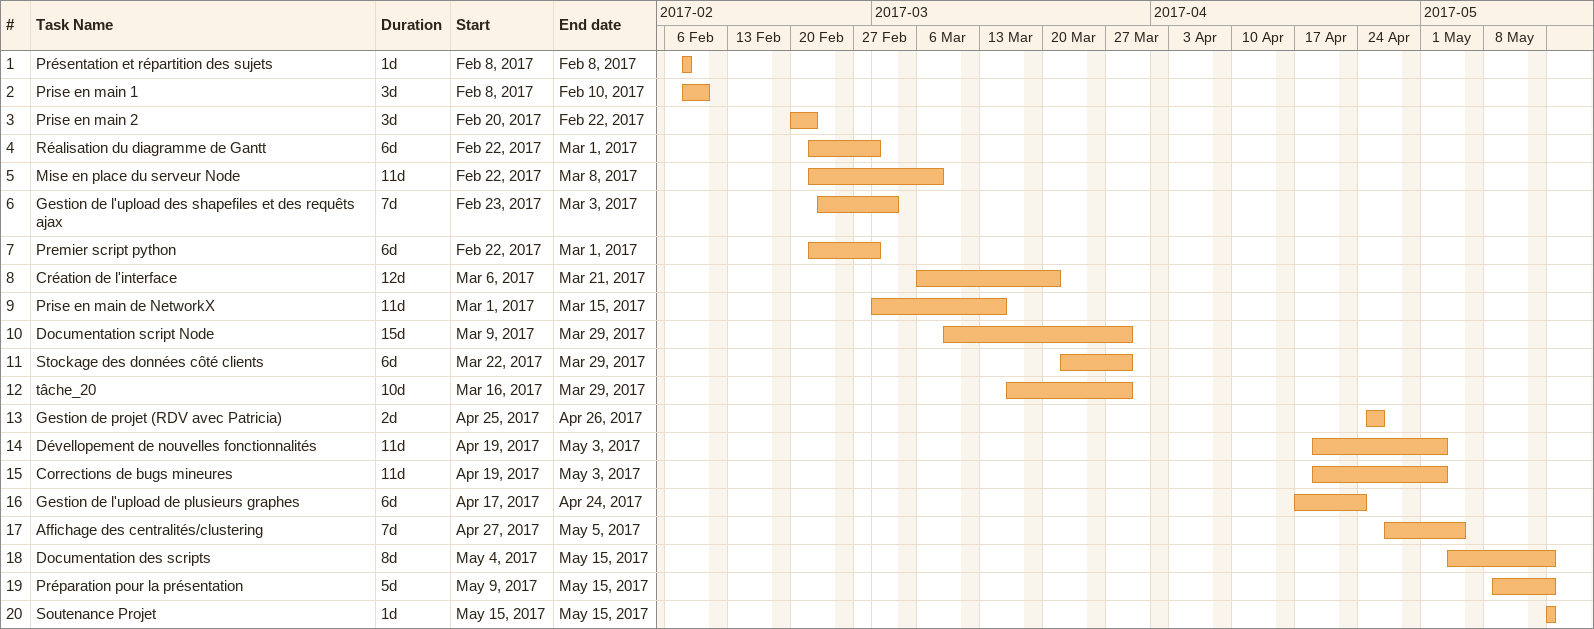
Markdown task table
| ID | Task | Duration | Start | Finish |
|---|---|---|---|---|
| 1 | Présentation et répartition des sujets | 1d | 2017-02-08 | 2017-02-08 |
| 2 | Prise en main 1 | 3d | 2017-02-08 | 2017-02-10 |
| 3 | Prise en main 2 | 3d | 2017-02-20 | 2017-02-22 |
| 4 | Réalisation du diagramme de Gantt | 6d | 2017-02-22 | 2017-03-01 |
| 5 | Mise en place du serveur Node | 11d | 2017-02-22 | 2017-03-08 |
| 6 | Gestion de l'upload des shapefiles et des requêts ajax | 7d | 2017-02-23 | 2017-03-03 |
| 7 | Premier script python | 6d | 2017-02-22 | 2017-03-01 |
| 8 | Création de l'interface | 12d | 2017-03-06 | 2017-03-21 |
| 9 | Prise en main de NetworkX | 11d | 2017-03-01 | 2017-03-15 |
| 10 | Documentation script Node | 15d | 2017-03-09 | 2017-03-29 |
| 11 | Stockage des données côté clients | 6d | 2017-03-22 | 2017-03-29 |
| 12 | tâche_20 | 10d | 2017-03-16 | 2017-03-29 |
| 13 | Gestion de projet (RDV avec Patricia) | 2d | 2017-04-25 | 2017-04-26 |
| 14 | Dévellopement de nouvelles fonctionnalités | 11d | 2017-04-19 | 2017-05-03 |
| 15 | Corrections de bugs mineures | 11d | 2017-04-19 | 2017-05-03 |
| 16 | Gestion de l'upload de plusieurs graphes | 6d | 2017-04-17 | 2017-04-24 |
| 17 | Affichage des centralités/clustering | 7d | 2017-04-27 | 2017-05-05 |
| 18 | Documentation des scripts | 8d | 2017-05-04 | 2017-05-15 |
| 19 | Préparation pour la présentation | 5d | 2017-05-09 | 2017-05-15 |
| 20 | Soutenance Projet | 1d | 2017-05-15 | 2017-05-15 |
